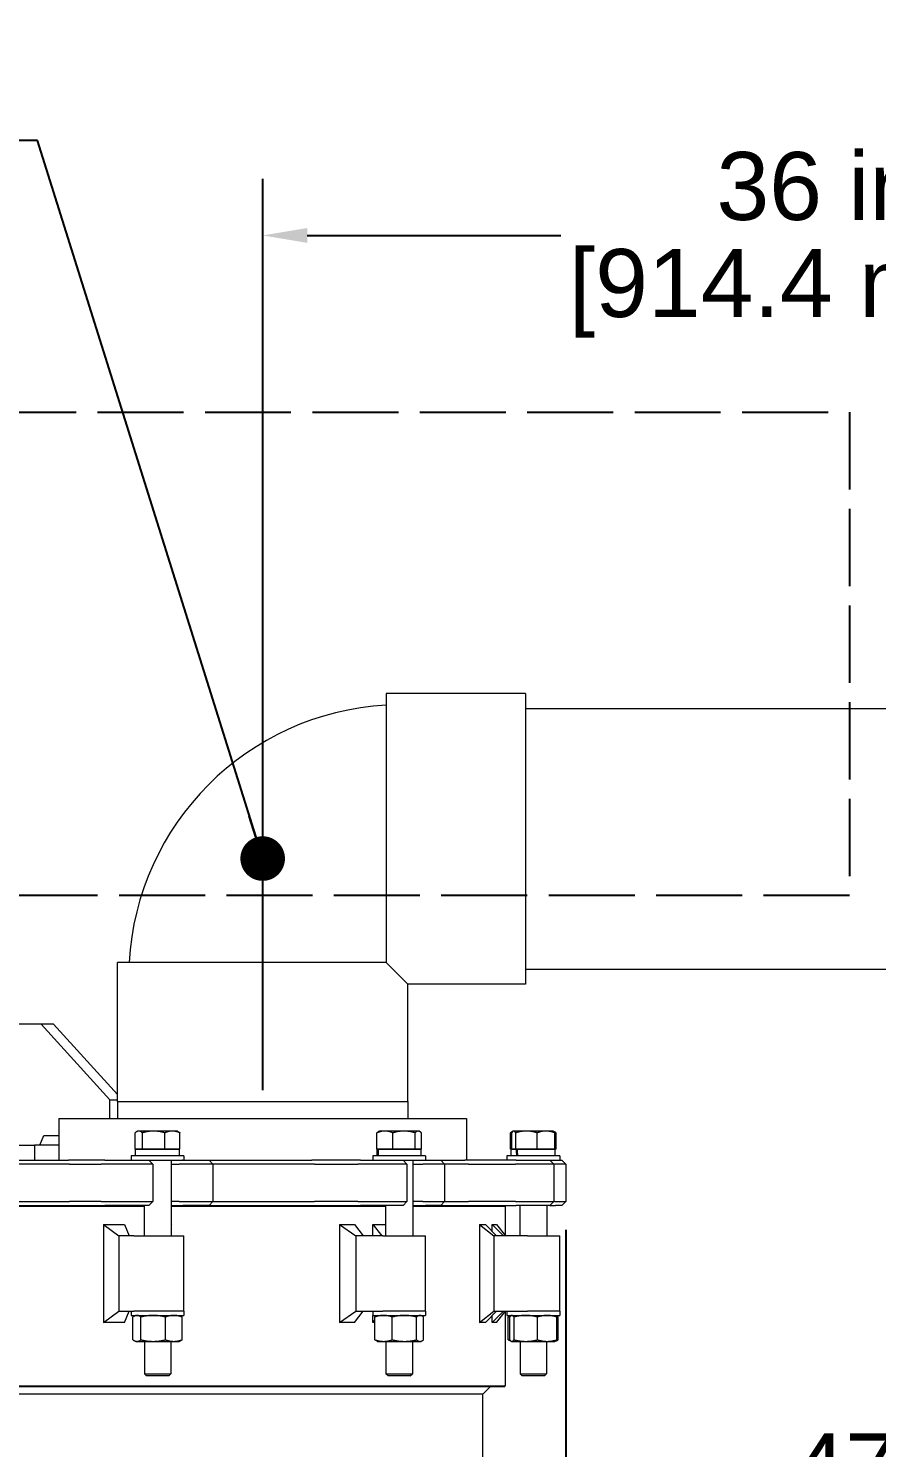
# Model space of a CAD drawing. Header units: inches. Extents: x 19 to 503, y 7 to 322.
# Drawn here: x 100.91 to 129, y 131.48 to 178.47 of the extents above; entities that cross this region are included whole.
import ezdxf

# ---------------------------------------------------------------- set-up
doc = ezdxf.new("R2010")
doc.units = ezdxf.units.IN
doc.header["$LTSCALE"] = 15
doc.header["$MEASUREMENT"] = 0
doc.linetypes.add('DASHED_SPACE', pattern=[0.2067, 0.1654, -0.0413])
for name, color, linetype, lineweight in [('Dimension (ANSI)', 7, 'Continuous', 25), ('Sketch Geometry (ANSI)', 7, 'Continuous', 25), ('Symbol (ANSI)', 7, 'Continuous', 25), ('Visible (ANSI)', 7, 'Continuous', 50)]:
    doc.layers.add(name, color=color, linetype=linetype, lineweight=lineweight)
doc.styles.add('MEMCOR Medium', font='arial.ttf')
doc.dimstyles.new('Default (ANSI)', dxfattribs={"dimscale": 15, "dimtxt": 0.15, "dimasz": 0.098425, "dimexe": 0.125, "dimexo": 0.0625, "dimgap": 0.031496, "dimtad": 0, "dimtih": 1, "dimtoh": 1, "dimdec": 4, "dimrnd": 1e-08, "dimzin": 3, "dimdsep": 46, "dimlunit": 5, "dimtxsty": 'MEMCOR Medium', "dimcen": 0.09, "dimdle": 0.393701, "dimclrd": 256, "dimclre": 256, "dimclrt": 256, "dimadec": 0, "dimazin": 1, "dimtfac": 0.8, "dimtofl": 0, "dimtmove": 0, "dimatfit": 3, "dimfxl": 1, "dimfrac": 1, "dimtolj": 1, "dimtzin": 4, "dimlwd": -1, "dimlwe": -1, "dimarcsym": 0})
doc.dimstyles.new('Default (ANSI)$7', dxfattribs={"dimscale": 15, "dimtxt": 0.15, "dimasz": 0.098425, "dimexe": 0.125, "dimexo": 0.0625, "dimgap": 0.031496, "dimtad": 0, "dimtih": 1, "dimtoh": 1, "dimdec": 4, "dimrnd": 1e-08, "dimzin": 3, "dimdsep": 46, "dimlunit": 5, "dimtxsty": 'MEMCOR Medium', "dimcen": 0.09, "dimdle": 0.393701, "dimclrd": 256, "dimclre": 256, "dimclrt": 256, "dimadec": 0, "dimazin": 1, "dimtfac": 0.8, "dimtofl": 0, "dimtmove": 0, "dimatfit": 3, "dimfxl": 1, "dimfrac": 1, "dimtolj": 1, "dimtzin": 4, "dimlwd": -1, "dimlwe": -1, "dimarcsym": 0})

# ---------------------------------------------------------------- blocks, each defined once
blk = doc.blocks.new('*D19')
at = {"layer": 'Defpoints', "color": 0, "transparency": 16777216}
for p in [(144.666, 171.61), (144.666, 158.382), (108.666, 142.369)]:
    blk.add_point(p, dxfattribs=at)
at = {"layer": 'Dimension (ANSI)', "transparency": 16777216}
for p, q in [((108.666, 143.307), (108.666, 173.485)), ((144.666, 159.319), (144.666, 173.485)), ((110.142, 171.61), (118.541, 171.61)), ((143.19, 171.61), (134.791, 171.61))]:
    blk.add_line(p, q, dxfattribs=at)
for points in [[(110.142, 171.856), (110.142, 171.364), (108.666, 171.61)], [(143.19, 171.856), (143.19, 171.364), (144.666, 171.61)]]:
    blk.add_solid(points, dxfattribs=at)
at = {"layer": 'Dimension (ANSI)', "transparency": 16777216, "char_height": 2.25, "attachment_point": 5, "style": 'MEMCOR Medium'}
for s, insert in [('\\A1; 36 in', (126.666, 173.232)), ('\\A1;[914.4 mm]', (126.666, 169.696))]:
    blk.add_mtext(s, dxfattribs=dict(at, insert=insert))
blk = doc.blocks.new('*D20')
at = {"layer": 'Defpoints', "color": 0, "transparency": 16777216}
for p in [(71.708, 139.624), (118.704, 139.624), (118.704, 129.231)]:
    blk.add_point(p, dxfattribs=at)
at = {"layer": 'Dimension (ANSI)', "transparency": 16777216}
for p, q in [((71.708, 138.687), (71.708, 127.356)), ((118.704, 138.687), (118.704, 127.356)), ((73.184, 129.231), (117.227, 129.231)), ((118.704, 129.231), (120.18, 129.231))]:
    blk.add_line(p, q, dxfattribs=at)
for points in [[(73.184, 129.477), (73.184, 128.985), (71.708, 129.231)], [(117.227, 129.477), (117.227, 128.985), (118.704, 129.231)]]:
    blk.add_solid(points, dxfattribs=at)
at = {"layer": 'Dimension (ANSI)', "transparency": 16777216, "char_height": 2.25, "attachment_point": 5, "style": 'MEMCOR Medium'}
for s, insert in [('\\A1; 47 in', (129.179, 130.829)), ('\\A1;[1193.7 mm]', (129.179, 127.316))]:
    blk.add_mtext(s, dxfattribs=dict(at, insert=insert))

msp = doc.modelspace()

# ---------------------------------------------------------------- linework, layer by layer
at = {"layer": 'Sketch Geometry (ANSI)', "linetype": 'DASHED_SPACE', "ltscale": 1.147418}
for p, q in [((32.047706, 165.75937), (128.102106, 165.75937)), ((128.102106, 149.75937), (32.047706, 149.75937))]:
    msp.add_line(p, q, dxfattribs=at)
at = {"layer": 'Sketch Geometry (ANSI)', "linetype": 'DASHED_SPACE', "ltscale": 1.032092}
msp.add_line((128.102106, 165.75937), (128.102106, 149.75937), dxfattribs=at)
at = {"layer": 'Visible (ANSI)', "linetype": 'Continuous', "lineweight": 18}
for p, q in [((112.755839, 156.44437), (112.755839, 147.54187)), ((117.365839, 156.44437), (112.755839, 156.44437)), ((117.365839, 156.44437), (117.365839, 146.81937)), ((117.365839, 155.94437), (140.291089, 155.94437)), ((112.755839, 147.54187), (103.853339, 147.54187)), ((103.853339, 142.93187), (103.853339, 147.54187)), ((112.755839, 147.54187), (113.478339, 146.81937)), ((117.365839, 147.31937), (140.291089, 147.31937)), ((117.365839, 146.81937), (113.478339, 146.81937)), ((113.478339, 142.93187), (113.478339, 146.81937)), ((101.325822, 145.49437), (100.100207, 145.49437)), ((101.739404, 145.49437), (101.325822, 145.49437)), ((101.325822, 145.49437), (103.601991, 142.99437)), ((103.853339, 143.172557), (101.739404, 145.49437)), ((103.601991, 142.36937), (103.601991, 142.99437)), ((103.601991, 142.99437), (103.853339, 142.99437)), ((103.853339, 142.93187), (113.478339, 142.93187)), ((103.853339, 142.93187), (103.853339, 142.36937)), ((103.853339, 142.93187), (113.478339, 142.93187)), ((113.478339, 142.93187), (113.478339, 142.36937)), ((101.915839, 142.36937), (115.415839, 142.36937)), ((101.915839, 142.36937), (101.915839, 140.99437)), ((104.528308, 141.957999), (104.492854, 141.93753)), ((104.561943, 141.957999), (104.528308, 141.957999)), ((105.052705, 141.957999), (104.561943, 141.957999)), ((105.675069, 141.957999), (105.052705, 141.957999)), ((105.840308, 141.957999), (105.675069, 141.957999)), ((105.840308, 141.957999), (105.875761, 141.93753)), ((112.530418, 141.957999), (112.504463, 141.943013)), ((112.715658, 141.957999), (112.530418, 141.957999)), ((113.34669, 141.957999), (112.715658, 141.957999)), ((113.817451, 141.957999), (113.34669, 141.957999)), ((113.842418, 141.957999), (113.817451, 141.957999)), ((113.842418, 141.957999), (113.868374, 141.943013)), ((115.415839, 142.36937), (115.415839, 140.99437)), ((116.961429, 141.952326), (116.906746, 141.920754)), ((116.971255, 141.957999), (116.961429, 141.952326)), ((116.980936, 141.957999), (116.971255, 141.957999)), ((117.401338, 141.957999), (116.980936, 141.957999)), ((118.047657, 141.957999), (117.401338, 141.957999)), ((118.283255, 141.957999), (118.047657, 141.957999)), ((118.283255, 141.957999), (118.293081, 141.952326)), ((118.293081, 141.952326), (118.347764, 141.920754)), ((100.469239, 141.49437), (101.106683, 141.49437)), ((101.915839, 141.49437), (101.106683, 141.49437)), ((101.106683, 141.49437), (101.106683, 140.99437)), ((101.287625, 141.49437), (101.416869, 141.80687)), ((101.416869, 141.80687), (101.915839, 141.80687)), ((104.442223, 141.353999), (104.442223, 141.899407)), ((104.681663, 141.353999), (104.681663, 141.899407)), ((105.423747, 141.353999), (105.423747, 141.899407)), ((105.926392, 141.353999), (105.926392, 141.899407)), ((112.45189, 141.353999), (112.45189, 141.899407)), ((112.979426, 141.353999), (112.979426, 141.899407)), ((113.713954, 141.353999), (113.713954, 141.899407)), ((113.920947, 141.353999), (113.920947, 141.899407)), ((116.873348, 141.353999), (116.873348, 141.899407)), ((116.916108, 141.353999), (116.916108, 141.899407)), ((117.045765, 141.353999), (117.045765, 141.899407)), ((117.756912, 141.353999), (117.756912, 141.899407)), ((118.338402, 141.353999), (118.338402, 141.899407)), ((118.381162, 141.353999), (118.381162, 141.899407)), ((97.634248, 140.99437), (102.229952, 140.99437)), ((103.004638, 140.99437), (102.229952, 140.99437)), ((103.434458, 140.99437), (103.004638, 140.99437)), ((103.434458, 140.99437), (104.561144, 140.99437)), ((106.059308, 141.134995), (104.309308, 141.134995)), ((104.309308, 141.134995), (104.309308, 140.99437)), ((104.561943, 141.353999), (104.442223, 141.353999)), ((104.454808, 141.353995), (105.913808, 141.353995)), ((104.454808, 141.134995), (104.454808, 141.353995)), ((104.528308, 141.353999), (104.528308, 141.353995)), ((104.561144, 140.99437), (104.821885, 140.99437)), ((104.681663, 141.353999), (104.561943, 141.353999)), ((105.052705, 141.353999), (104.681663, 141.353999)), ((104.821885, 140.99437), (104.893278, 140.99437)), ((104.893278, 140.99437), (105.023278, 140.86437)), ((104.893278, 140.99437), (106.015384, 140.99437)), ((105.423747, 141.353999), (105.052705, 141.353999)), ((105.675069, 141.353999), (105.423747, 141.353999)), ((105.631808, 140.99437), (105.631808, 138.49437)), ((105.926392, 141.353999), (105.675069, 141.353999)), ((105.840308, 141.353999), (105.840308, 141.353995)), ((105.913808, 141.134995), (105.913808, 141.353995)), ((106.016615, 140.99437), (106.015384, 140.99437)), ((106.016615, 140.99437), (106.180204, 140.99437)), ((106.059308, 141.134995), (106.059308, 140.99437)), ((106.180204, 140.99437), (106.43163, 140.99437)), ((106.43163, 140.99437), (106.890238, 140.99437)), ((106.890238, 140.99437), (110.291263, 140.99437)), ((106.890238, 140.99437), (107.020238, 140.86437)), ((111.128789, 140.99437), (110.291263, 140.99437)), ((111.903298, 140.99437), (111.128789, 140.99437)), ((111.903298, 140.99437), (113.101558, 140.99437)), ((114.061418, 141.134995), (112.311418, 141.134995)), ((112.311418, 141.134995), (112.311418, 140.99437)), ((112.715658, 141.353999), (112.45189, 141.353999)), ((112.456918, 141.353995), (112.472836, 141.353995)), ((112.456918, 141.134995), (112.456918, 141.353995)), ((112.472836, 141.353995), (112.486212, 141.353995)), ((112.486212, 141.353995), (113.915918, 141.353995)), ((112.530418, 141.353999), (112.530418, 141.353995)), ((112.979426, 141.353999), (112.715658, 141.353999)), ((113.34669, 141.353999), (112.979426, 141.353999)), ((113.101558, 140.99437), (113.287166, 140.99437)), ((113.287166, 140.99437), (113.315769, 140.99437)), ((113.315769, 140.99437), (113.445769, 140.86437)), ((113.315769, 140.99437), (114.061418, 140.99437)), ((113.713954, 141.353999), (113.34669, 141.353999)), ((113.633918, 140.99437), (113.633918, 138.49437)), ((113.817451, 141.353999), (113.713954, 141.353999)), ((113.920947, 141.353999), (113.817451, 141.353999)), ((113.842418, 141.353999), (113.842418, 141.353995)), ((113.915918, 141.134995), (113.915918, 141.353995)), ((114.061418, 141.134995), (114.061418, 140.99437)), ((114.061418, 140.99437), (114.227152, 140.99437)), ((114.227152, 140.99437), (114.395974, 140.99437)), ((114.395974, 140.99437), (114.562713, 140.99437)), ((114.562713, 140.99437), (115.364721, 140.99437)), ((114.562713, 140.99437), (114.692713, 140.86437)), ((116.099205, 140.99437), (115.364721, 140.99437)), ((117.065001, 140.99437), (116.099205, 140.99437)), ((118.502255, 141.134995), (116.752255, 141.134995)), ((116.752255, 141.134995), (116.752255, 140.99437)), ((116.916108, 141.353999), (116.873348, 141.353999)), ((116.897755, 141.353995), (117.050097, 141.353995)), ((116.897755, 141.134995), (116.897755, 141.353995)), ((116.980936, 141.353999), (116.916108, 141.353999)), ((116.971255, 141.353999), (116.971255, 141.353995)), ((117.045765, 141.353999), (116.980936, 141.353999)), ((117.401338, 141.353999), (117.045765, 141.353999)), ((117.050097, 141.353995), (117.085184, 141.353995)), ((117.065001, 140.99437), (118.097505, 140.99437)), ((117.085184, 141.353995), (118.356755, 141.353995)), ((117.756912, 141.353999), (117.401338, 141.353999)), ((118.047657, 141.353999), (117.756912, 141.353999)), ((118.338402, 141.353999), (118.047657, 141.353999)), ((118.097505, 140.99437), (118.171218, 140.99437)), ((118.171218, 140.99437), (118.175134, 140.99437)), ((118.175134, 140.99437), (118.305134, 140.86437)), ((118.175134, 140.99437), (118.502255, 140.99437)), ((118.283255, 141.353999), (118.283255, 141.353995)), ((118.381162, 141.353999), (118.338402, 141.353999)), ((118.356755, 141.134995), (118.356755, 141.353995)), ((118.502255, 141.134995), (118.502255, 140.99437)), ((118.502255, 140.99437), (118.506695, 140.99437)), ((118.506695, 140.99437), (118.559477, 140.99437)), ((118.559477, 140.99437), (118.573636, 140.99437)), ((118.573636, 140.99437), (118.703636, 140.86437)), ((102.272682, 140.86437), (97.64902, 140.86437)), ((102.272682, 140.86437), (102.887512, 140.86437)), ((102.887512, 140.86437), (103.317332, 140.86437)), ((104.612374, 140.86437), (103.317332, 140.86437)), ((104.874542, 140.86437), (104.612374, 140.86437)), ((105.023278, 140.86437), (104.874542, 140.86437)), ((105.023278, 140.86437), (105.023278, 139.62437)), ((105.631808, 140.86437), (105.899489, 140.86437)), ((106.2403, 140.86437), (105.899489, 140.86437)), ((106.493102, 140.86437), (106.2403, 140.86437)), ((107.020238, 140.86437), (106.493102, 140.86437)), ((110.383032, 140.86437), (107.020238, 140.86437)), ((107.020238, 140.86437), (107.020238, 139.62437)), ((110.383032, 140.86437), (111.047735, 140.86437)), ((111.047735, 140.86437), (111.822244, 140.86437)), ((113.199555, 140.86437), (111.822244, 140.86437)), ((113.386179, 140.86437), (113.199555, 140.86437)), ((113.445769, 140.86437), (113.386179, 140.86437)), ((113.445769, 140.86437), (113.445769, 139.62437)), ((113.633918, 140.86437), (113.975131, 140.86437)), ((114.331312, 140.86437), (113.975131, 140.86437)), ((114.501059, 140.86437), (114.331312, 140.86437)), ((114.692713, 140.86437), (114.501059, 140.86437)), ((115.487353, 140.86437), (114.692713, 140.86437)), ((114.692713, 140.86437), (114.692713, 139.62437)), ((115.487353, 140.86437), (116.070277, 140.86437)), ((116.070277, 140.86437), (117.036073, 140.86437)), ((118.22286, 140.86437), (117.036073, 140.86437)), ((118.296976, 140.86437), (118.22286, 140.86437)), ((118.305134, 140.86437), (118.296976, 140.86437)), ((118.305134, 140.86437), (118.333285, 140.86437)), ((118.305134, 140.86437), (118.305134, 139.62437)), ((118.63429, 140.86437), (118.333285, 140.86437)), ((118.687361, 140.86437), (118.63429, 140.86437)), ((118.703636, 140.86437), (118.687361, 140.86437)), ((118.703636, 140.86437), (118.703636, 139.62437)), ((97.64902, 139.62437), (102.272682, 139.62437)), ((102.887512, 139.62437), (102.272682, 139.62437)), ((103.317332, 139.62437), (102.887512, 139.62437)), ((103.317332, 139.62437), (104.612374, 139.62437)), ((104.612374, 139.62437), (104.874542, 139.62437)), ((104.874542, 139.62437), (105.023278, 139.62437)), ((104.893278, 139.49437), (105.023278, 139.62437)), ((105.899489, 139.62437), (105.631808, 139.62437)), ((105.899489, 139.62437), (106.2403, 139.62437)), ((106.2403, 139.62437), (106.493102, 139.62437)), ((106.493102, 139.62437), (107.020238, 139.62437)), ((106.890238, 139.49437), (107.020238, 139.62437)), ((107.020238, 139.62437), (110.383032, 139.62437)), ((111.047735, 139.62437), (110.383032, 139.62437)), ((111.822244, 139.62437), (111.047735, 139.62437)), ((111.822244, 139.62437), (113.199555, 139.62437)), ((113.199555, 139.62437), (113.386179, 139.62437)), ((113.315769, 139.49437), (113.445769, 139.62437)), ((113.386179, 139.62437), (113.445769, 139.62437)), ((113.975131, 139.62437), (113.633918, 139.62437)), ((113.975131, 139.62437), (114.331312, 139.62437)), ((114.331312, 139.62437), (114.501059, 139.62437)), ((114.501059, 139.62437), (114.692713, 139.62437)), ((114.562713, 139.49437), (114.692713, 139.62437)), ((114.692713, 139.62437), (115.487353, 139.62437)), ((116.070277, 139.62437), (115.487353, 139.62437)), ((117.036073, 139.62437), (116.070277, 139.62437)), ((117.036073, 139.62437), (118.22286, 139.62437)), ((118.175134, 139.49437), (118.305134, 139.62437)), ((118.22286, 139.62437), (118.296976, 139.62437)), ((118.296976, 139.62437), (118.305134, 139.62437)), ((118.333285, 139.62437), (118.305134, 139.62437)), ((118.333285, 139.62437), (118.63429, 139.62437)), ((118.573636, 139.49437), (118.703636, 139.62437)), ((118.63429, 139.62437), (118.687361, 139.62437)), ((118.687361, 139.62437), (118.703636, 139.62437)), ((104.736808, 139.46312), (95.653339, 139.46312)), ((97.314502, 139.49437), (102.575394, 139.49437)), ((102.575394, 139.49437), (103.004638, 139.49437)), ((103.004638, 139.49437), (103.434458, 139.49437)), ((104.561144, 139.49437), (103.434458, 139.49437)), ((104.821885, 139.49437), (104.561144, 139.49437)), ((104.736808, 139.49437), (104.736808, 138.49437)), ((104.893278, 139.49437), (104.821885, 139.49437)), ((105.631808, 139.49437), (106.016615, 139.49437)), ((112.738918, 139.46312), (105.631808, 139.46312)), ((106.180204, 139.49437), (106.016615, 139.49437)), ((106.43163, 139.49437), (106.180204, 139.49437)), ((106.890238, 139.49437), (106.43163, 139.49437)), ((106.890238, 139.49437), (110.593982, 139.49437)), ((110.593982, 139.49437), (111.128789, 139.49437)), ((111.128789, 139.49437), (111.903298, 139.49437)), ((113.101558, 139.49437), (111.903298, 139.49437)), ((112.738918, 139.49437), (112.738918, 138.49437)), ((113.287166, 139.49437), (113.101558, 139.49437)), ((113.315769, 139.49437), (113.287166, 139.49437)), ((113.633918, 139.49437), (114.056185, 139.49437)), ((116.70467, 139.46312), (113.633918, 139.46312)), ((114.227152, 139.49437), (114.056185, 139.49437)), ((114.395974, 139.49437), (114.227152, 139.49437)), ((114.562713, 139.49437), (114.395974, 139.49437)), ((114.562713, 139.49437), (115.564759, 139.49437)), ((115.564759, 139.49437), (116.099205, 139.49437)), ((116.099205, 139.49437), (117.065001, 139.49437)), ((116.70467, 138.499431), (116.70467, 139.46312)), ((118.097505, 139.49437), (117.065001, 139.49437)), ((117.179755, 139.49437), (117.179755, 138.49437)), ((118.074755, 139.49437), (118.074755, 138.49437)), ((118.171218, 139.49437), (118.097505, 139.49437)), ((118.175134, 139.49437), (118.171218, 139.49437)), ((118.175134, 139.49437), (118.362212, 139.49437)), ((118.506695, 139.49437), (118.362212, 139.49437)), ((118.559477, 139.49437), (118.506695, 139.49437)), ((118.573636, 139.49437), (118.559477, 139.49437)), ((103.392037, 138.869162), (103.392037, 135.619578)), ((103.392037, 138.869162), (104.088633, 138.869162)), ((103.392037, 138.869162), (103.900524, 138.49437)), ((104.088633, 138.869162), (104.243504, 138.49437)), ((105.631808, 138.869162), (105.644084, 138.869162)), ((105.644084, 138.869162), (105.631808, 138.841588)), ((105.644084, 138.49437), (105.644084, 138.869162)), ((111.20665, 138.869162), (111.20665, 135.619578)), ((111.20665, 138.869162), (111.703514, 138.869162)), ((111.20665, 138.869162), (111.748121, 138.49437)), ((111.703514, 138.869162), (111.991149, 138.49437)), ((112.316319, 138.869162), (112.614639, 138.49437)), ((112.316319, 138.49437), (112.316319, 138.869162)), ((112.316319, 138.869162), (112.738918, 138.869162)), ((115.852107, 138.869162), (115.852107, 135.619578)), ((115.852107, 138.869162), (116.050827, 138.869162)), ((115.852107, 138.869162), (116.319315, 138.49437)), ((116.050827, 138.869162), (116.414258, 138.49437)), ((116.269535, 138.869162), (116.636779, 138.49437)), ((116.269535, 138.643617), (116.269535, 138.869162)), ((116.269535, 138.869162), (116.408316, 138.869162)), ((116.408316, 138.869162), (116.708727, 138.49437)), ((104.39596, 138.49437), (103.900524, 138.49437)), ((103.900524, 138.49437), (103.900524, 135.99437)), ((104.39596, 138.49437), (106.059308, 138.49437)), ((106.059308, 135.99437), (106.059308, 138.49437)), ((112.640865, 138.49437), (111.748121, 138.49437)), ((111.748121, 138.49437), (111.748121, 135.99437)), ((112.640865, 138.49437), (114.061418, 138.49437)), ((114.061418, 135.99437), (114.061418, 138.49437)), ((117.432549, 138.49437), (116.319315, 138.49437)), ((116.319315, 138.49437), (116.319315, 135.99437)), ((117.432549, 138.49437), (118.502255, 138.49437)), ((118.502255, 135.99437), (118.502255, 138.49437)), ((103.392037, 135.619578), (103.900524, 135.99437)), ((103.900524, 135.99437), (104.39596, 135.99437)), ((104.088633, 135.619578), (104.243504, 135.99437)), ((104.309308, 135.99437), (104.309308, 135.853745)), ((104.309308, 135.853745), (106.059308, 135.853745)), ((104.370956, 135.046612), (104.370956, 135.801878)), ((106.059308, 135.99437), (104.39596, 135.99437)), ((106.059308, 135.99437), (104.39596, 135.99437)), ((104.465308, 135.853745), (104.42645, 135.835625)), ((104.633391, 135.046612), (104.633391, 135.801878)), ((105.446742, 135.046612), (105.446742, 135.801878)), ((105.903308, 135.853745), (105.942166, 135.835625)), ((105.997659, 135.046612), (105.997659, 135.801878)), ((106.059308, 135.99437), (106.059308, 135.853745)), ((111.20665, 135.619578), (111.748121, 135.99437)), ((111.703514, 135.619578), (111.991149, 135.99437)), ((111.748121, 135.99437), (112.640865, 135.99437)), ((112.311418, 135.99437), (112.311418, 135.853745)), ((112.311418, 135.853745), (114.061418, 135.853745)), ((112.316319, 135.619578), (112.316319, 135.853745)), ((112.381348, 135.046612), (112.381348, 135.801878)), ((112.467418, 135.853745), (112.43897, 135.840479)), ((114.061418, 135.99437), (112.640865, 135.99437)), ((114.061418, 135.99437), (112.640865, 135.99437)), ((112.959547, 135.046612), (112.959547, 135.801878)), ((113.764617, 135.046612), (113.764617, 135.801878)), ((113.905418, 135.853745), (113.933867, 135.840479)), ((113.991489, 135.046612), (113.991489, 135.801878)), ((114.061418, 135.99437), (114.061418, 135.853745)), ((115.852107, 135.619578), (116.319315, 135.99437)), ((116.050827, 135.619578), (116.414258, 135.99437)), ((116.269535, 135.619578), (116.636779, 135.99437)), ((116.269535, 135.619578), (116.269535, 135.845123)), ((116.319315, 135.99437), (117.432549, 135.99437)), ((116.408316, 135.619578), (116.708727, 135.99437)), ((116.70467, 133.52562), (116.70467, 135.989309)), ((116.752255, 135.99437), (116.752255, 135.853745)), ((116.752255, 135.853745), (118.502255, 135.853745)), ((116.800945, 135.046612), (116.800945, 135.801878)), ((116.897485, 135.848723), (116.837551, 135.820775)), ((116.847812, 135.046612), (116.847812, 135.801878)), ((116.908255, 135.853745), (116.897485, 135.848723)), ((116.98992, 135.046612), (116.98992, 135.801878)), ((118.502255, 135.99437), (117.432549, 135.99437)), ((118.502255, 135.99437), (117.432549, 135.99437)), ((117.769363, 135.046612), (117.769363, 135.801878)), ((118.346255, 135.853745), (118.357025, 135.848723)), ((118.357025, 135.848723), (118.416959, 135.820775)), ((118.406698, 135.046612), (118.406698, 135.801878)), ((118.453565, 135.046612), (118.453565, 135.801878)), ((118.502255, 135.99437), (118.502255, 135.853745)), ((104.088633, 135.619578), (103.392037, 135.619578)), ((111.703514, 135.619578), (111.20665, 135.619578)), ((112.316319, 135.619578), (112.381348, 135.701277)), ((112.381348, 135.619578), (112.316319, 135.619578)), ((116.050827, 135.619578), (115.852107, 135.619578)), ((116.408316, 135.619578), (116.269535, 135.619578)), ((104.465308, 134.994745), (104.42645, 135.012865)), ((104.465308, 134.994745), (104.502173, 134.994745)), ((104.502173, 134.994745), (105.040066, 134.994745)), ((104.746808, 134.994745), (104.746808, 133.92011)), ((105.040066, 134.994745), (105.722201, 134.994745)), ((105.621808, 134.994745), (105.621808, 133.92011)), ((105.722201, 134.994745), (105.903308, 134.994745)), ((105.903308, 134.994745), (105.942166, 135.012865)), ((112.467418, 134.994745), (112.43897, 135.008011)), ((112.467418, 134.994745), (112.670448, 134.994745)), ((112.670448, 134.994745), (113.362082, 134.994745)), ((112.748918, 134.994745), (112.748918, 133.92011)), ((113.362082, 134.994745), (113.878053, 134.994745)), ((113.623918, 134.994745), (113.623918, 133.92011)), ((113.878053, 134.994745), (113.905418, 134.994745)), ((113.905418, 134.994745), (113.933867, 135.008011)), ((116.897485, 134.999767), (116.837551, 135.027715)), ((116.908255, 134.994745), (116.897485, 134.999767)), ((116.908255, 134.994745), (116.918866, 134.994745)), ((116.918866, 134.994745), (117.379642, 134.994745)), ((117.189755, 134.994745), (117.189755, 133.92011)), ((117.379642, 134.994745), (118.088031, 134.994745)), ((118.064755, 134.994745), (118.064755, 133.92011)), ((118.088031, 134.994745), (118.346255, 134.994745)), ((118.346255, 134.994745), (118.357025, 134.999767)), ((118.357025, 134.999767), (118.416959, 135.027715)), ((104.746808, 133.92011), (105.621808, 133.92011)), ((104.814969, 133.853995), (104.746808, 133.92011)), ((105.553647, 133.853995), (105.621808, 133.92011)), ((112.748918, 133.92011), (113.623918, 133.92011)), ((112.81708, 133.853995), (112.748918, 133.92011)), ((113.555757, 133.853995), (113.623918, 133.92011)), ((117.189755, 133.92011), (118.064755, 133.92011)), ((117.257916, 133.853995), (117.189755, 133.92011)), ((117.996594, 133.853995), (118.064755, 133.92011)), ((73.706999, 133.52562), (116.70467, 133.52562)), ((116.673385, 133.49437), (73.738249, 133.49437)), ((105.553647, 133.853995), (104.814969, 133.853995)), ((113.555757, 133.853995), (112.81708, 133.853995)), ((115.952524, 133.24437), (116.202478, 133.49437)), ((117.996594, 133.853995), (117.257916, 133.853995)), ((115.952524, 133.24437), (74.455377, 133.24437)), ((115.956301, 116.308529), (115.956301, 133.248147))]:
    msp.add_line(p, q, dxfattribs=at)
msp.add_arc((113.255839, 147.04187), 9.0275, 93.1750271, 176.8249729, dxfattribs=at)
for centre, major_axis, ratio, start_param, end_param in [((113.186418, 141.198744), (-0.18358, 4.137081), 0.170657266, 1.525689148, 1.578632921), ((113.186418, 141.509246), (-0.18358, 4.137081), 0.170657266, 1.600758178, 1.653807546), ((117.627255, 141.198744), (-0.47606, 4.136711), 0.133621645, 1.517885609, 1.570829382), ((117.627255, 141.509246), (-0.47606, 4.136711), 0.133621645, 1.59295464, 1.646004007)]:
    msp.add_ellipse(centre, major_axis=major_axis, ratio=ratio, start_param=start_param, end_param=end_param, dxfattribs=at)
for points, weights in [([(104.561943, 141.957999), (104.506381, 141.957999), (104.442223, 141.899407)], [1, 1.0379548493, 1]), ([(104.681663, 141.899407), (104.617505, 141.957999), (104.561943, 141.957999)], [1, 1.0379548493, 1]), ([(105.052705, 141.957999), (104.880504, 141.957999), (104.681663, 141.899407)], [1, 1.0379548493, 1]), ([(105.423747, 141.899407), (105.224906, 141.957999), (105.052705, 141.957999)], [1, 1.0379548493, 1]), ([(105.675069, 141.957999), (105.55843, 141.957999), (105.423747, 141.899407)], [1, 1.0379548493, 1]), ([(105.926392, 141.899407), (105.791709, 141.957999), (105.675069, 141.957999)], [1, 1.0379548493, 1]), ([(105.875761, 141.93753), (105.899923, 141.92358), (105.926392, 141.899407)], [1.01827150063, 1.01531728533, 1]), ([(112.715658, 141.957999), (112.593243, 141.957999), (112.45189, 141.899407)], [1, 1.0379548493, 1]), ([(112.45189, 141.899407), (112.479556, 141.928633), (112.504463, 141.943013)], [1, 1.01857870744, 1.01896904757]), ([(112.979426, 141.899407), (112.838073, 141.957999), (112.715658, 141.957999)], [1, 1.0379548493, 1]), ([(113.34669, 141.957999), (113.176242, 141.957999), (112.979426, 141.899407)], [1, 1.0379548493, 1]), ([(113.713954, 141.899407), (113.517138, 141.957999), (113.34669, 141.957999)], [1, 1.0379548493, 1]), ([(113.817451, 141.957999), (113.769418, 141.957999), (113.713954, 141.899407)], [1, 1.0379548493, 1]), ([(113.920947, 141.899407), (113.865483, 141.957999), (113.817451, 141.957999)], [1, 1.0379548493, 1]), ([(116.933936, 141.926159), (116.904598, 141.914916), (116.873348, 141.899407)], [1.01451336305, 1.00977327381, 1]), ([(116.873348, 141.899407), (116.890465, 141.911355), (116.906746, 141.920754)], [1, 1.00751227663, 1.01205079359]), ([(116.980936, 141.957999), (116.950849, 141.957999), (116.916108, 141.899407)], [1, 1.0379548493, 1]), ([(117.045765, 141.899407), (117.011023, 141.957999), (116.980936, 141.957999)], [1, 1.0379548493, 1]), ([(117.401338, 141.957999), (117.236316, 141.957999), (117.045765, 141.899407)], [1, 1.0379548493, 1]), ([(117.756912, 141.899407), (117.56636, 141.957999), (117.401338, 141.957999)], [1, 1.0379548493, 1]), ([(118.047657, 141.957999), (117.912721, 141.957999), (117.756912, 141.899407)], [1, 1.0379548493, 1]), ([(118.338402, 141.899407), (118.182592, 141.957999), (118.047657, 141.957999)], [1, 1.0379548493, 1]), ([(118.293081, 141.952326), (118.314282, 141.940085), (118.338402, 141.899407)], [1.0163428388, 1.0260483266, 1]), ([(118.381162, 141.899407), (118.342892, 141.926119), (118.308209, 141.94039)], [1, 1.01695335569, 1.01876154419]), ([(104.502173, 135.853745), (104.441275, 135.853745), (104.370956, 135.801878)], [1, 1.0379548493, 1]), ([(104.633391, 135.801878), (104.563071, 135.853745), (104.502173, 135.853745)], [1, 1.0379548493, 1]), ([(105.040066, 135.853745), (104.851327, 135.853745), (104.633391, 135.801878)], [1, 1.0379548493, 1]), ([(105.446742, 135.801878), (105.228805, 135.853745), (105.040066, 135.853745)], [1, 1.0379548493, 1]), ([(105.722201, 135.853745), (105.59436, 135.853745), (105.446742, 135.801878)], [1, 1.0379548493, 1]), ([(105.997659, 135.801878), (105.850041, 135.853745), (105.722201, 135.853745)], [1, 1.0379548493, 1]), ([(105.942166, 135.835625), (105.968648, 135.823276), (105.997659, 135.801878)], [1.01827150063, 1.01531728533, 1]), ([(112.670448, 135.853745), (112.536276, 135.853745), (112.381348, 135.801878)], [1, 1.0379548493, 1]), ([(112.381348, 135.801878), (112.411671, 135.827749), (112.43897, 135.840479)], [1, 1.01857870744, 1.01896904757]), ([(112.959547, 135.801878), (112.804619, 135.853745), (112.670448, 135.853745)], [1, 1.0379548493, 1]), ([(113.362082, 135.853745), (113.175265, 135.853745), (112.959547, 135.801878)], [1, 1.0379548493, 1]), ([(113.764617, 135.801878), (113.548899, 135.853745), (113.362082, 135.853745)], [1, 1.0379548493, 1]), ([(113.878053, 135.853745), (113.825407, 135.853745), (113.764617, 135.801878)], [1, 1.0379548493, 1]), ([(113.991489, 135.801878), (113.930698, 135.853745), (113.878053, 135.853745)], [1, 1.0379548493, 1]), ([(116.867352, 135.825559), (116.835196, 135.815606), (116.800945, 135.801878)], [1.01451336305, 1.00977327381, 1]), ([(116.800945, 135.801878), (116.819706, 135.812454), (116.837551, 135.820775)], [1, 1.00751227663, 1.01205079359]), ([(116.918866, 135.853745), (116.88589, 135.853745), (116.847812, 135.801878)], [1, 1.0379548493, 1]), ([(116.98992, 135.801878), (116.951842, 135.853745), (116.918866, 135.853745)], [1, 1.0379548493, 1]), ([(117.379642, 135.853745), (117.198771, 135.853745), (116.98992, 135.801878)], [1, 1.0379548493, 1]), ([(117.769363, 135.801878), (117.560512, 135.853745), (117.379642, 135.853745)], [1, 1.0379548493, 1]), ([(118.088031, 135.853745), (117.940137, 135.853745), (117.769363, 135.801878)], [1, 1.0379548493, 1]), ([(118.406698, 135.801878), (118.235925, 135.853745), (118.088031, 135.853745)], [1, 1.0379548493, 1]), ([(118.357025, 135.848723), (118.380262, 135.837887), (118.406698, 135.801878)], [1.0163428388, 1.0260483266, 1]), ([(118.453565, 135.801878), (118.41162, 135.825524), (118.373606, 135.838157)], [1, 1.01695335569, 1.01876154419]), ([(104.370956, 135.046612), (104.441275, 134.994745), (104.502173, 134.994745)], [1, 1.0379548493, 1]), ([(104.502173, 134.994745), (104.563071, 134.994745), (104.633391, 135.046612)], [1, 1.0379548493, 1]), ([(104.633391, 135.046612), (104.851327, 134.994745), (105.040066, 134.994745)], [1, 1.0379548493, 1]), ([(105.040066, 134.994745), (105.228805, 134.994745), (105.446742, 135.046612)], [1, 1.0379548493, 1]), ([(105.446742, 135.046612), (105.59436, 134.994745), (105.722201, 134.994745)], [1, 1.0379548493, 1]), ([(105.722201, 134.994745), (105.850041, 134.994745), (105.997659, 135.046612)], [1, 1.0379548493, 1]), ([(105.997659, 135.046612), (105.968648, 135.025214), (105.942166, 135.012865)], [1, 1.01531728533, 1.01827150063]), ([(112.43897, 135.008011), (112.411671, 135.02074), (112.381348, 135.046612)], [1.01896904757, 1.01857870744, 1]), ([(112.381348, 135.046612), (112.536276, 134.994745), (112.670448, 134.994745)], [1, 1.0379548493, 1]), ([(112.670448, 134.994745), (112.804619, 134.994745), (112.959547, 135.046612)], [1, 1.0379548493, 1]), ([(112.959547, 135.046612), (113.175265, 134.994745), (113.362082, 134.994745)], [1, 1.0379548493, 1]), ([(113.362082, 134.994745), (113.548899, 134.994745), (113.764617, 135.046612)], [1, 1.0379548493, 1]), ([(113.764617, 135.046612), (113.825407, 134.994745), (113.878053, 134.994745)], [1, 1.0379548493, 1]), ([(113.878053, 134.994745), (113.930698, 134.994745), (113.991489, 135.046612)], [1, 1.0379548493, 1]), ([(116.800945, 135.046612), (116.835196, 135.032884), (116.867352, 135.022931)], [1, 1.00977327381, 1.01451336305]), ([(116.837551, 135.027715), (116.819706, 135.036036), (116.800945, 135.046612)], [1.01205079359, 1.00751227663, 1]), ([(116.847812, 135.046612), (116.88589, 134.994745), (116.918866, 134.994745)], [1, 1.0379548493, 1]), ([(116.918866, 134.994745), (116.951842, 134.994745), (116.98992, 135.046612)], [1, 1.0379548493, 1]), ([(116.98992, 135.046612), (117.198771, 134.994745), (117.379642, 134.994745)], [1, 1.0379548493, 1]), ([(117.379642, 134.994745), (117.560512, 134.994745), (117.769363, 135.046612)], [1, 1.0379548493, 1]), ([(117.769363, 135.046612), (117.940137, 134.994745), (118.088031, 134.994745)], [1, 1.0379548493, 1]), ([(118.088031, 134.994745), (118.235925, 134.994745), (118.406698, 135.046612)], [1, 1.0379548493, 1]), ([(118.406698, 135.046612), (118.380262, 135.010603), (118.357025, 134.999767)], [1, 1.0260483266, 1.0163428388]), ([(118.373606, 135.010333), (118.41162, 135.022966), (118.453565, 135.046612)], [1.01876154419, 1.01695335569, 1])]:
    msp.add_rational_spline(points, weights, degree=2, dxfattribs=at)
for points in [[(116.70467, 139.46312), (116.694248, 139.473535), (116.68382, 139.483951), (116.673385, 139.49437)], [(116.673385, 133.49437), (116.68382, 133.504788), (116.694248, 133.515205), (116.70467, 133.52562)]]:
    msp.add_open_spline(points, degree=3, dxfattribs=at)

# ---------------------------------------------------------------- dimensions: what is measured, and where the dimension line sits
at = {"layer": 'Dimension (ANSI)'}
dim = msp.add_linear_dim(base=(144.6660886491, 171.6102163687), p1=(108.6658386491, 142.369369912), p2=(144.6660886491, 158.381869912), text=' <> in\\X[914.4 mm]', dimstyle='Default (ANSI)', override={"dimgap": 0.031496, "dimtih": 0, "dimtoh": 0, "dimdec": 4, "dimpost": '', "dimtol": 0, "dimlim": 0, "dimtp": 0, "dimtm": 0, "dimtdec": 2, "dimatfit": 1}, dxfattribs=at)
dim.commit()
dim.dimension.update_dxf_attribs({"geometry": '*D19', "text_midpoint": (126.6659636491, 171.6102163687), "dimtype": 160})
dim = msp.add_linear_dim(base=(118.703636, 129.230669), p1=(71.708041, 139.62437), p2=(118.703636, 139.62437), angle=180, text=' <> in\\X[1193.7 mm]', dimstyle='Default (ANSI)', override={"dimgap": 0.031496, "dimtih": 0, "dimtoh": 0, "dimdec": 4, "dimpost": '', "dimtol": 0, "dimlim": 0, "dimtp": 0, "dimtm": 0, "dimtdec": 2, "dimatfit": 2}, dxfattribs=at)
dim.commit()
dim.dimension.update_dxf_attribs({"geometry": '*D20', "text_midpoint": (129.178973, 129.230669), "dimtype": 160})

# ---------------------------------------------------------------- leaders
at = {"layer": 'Symbol (ANSI)', "annotation_type": 0, "has_hookline": 1, "hookline_direction": 1, "text_width": 70.153652}
msp.add_leader([(108.665839, 150.979706), (101.20428, 174.752589), (99.727902, 174.752589)], dimstyle='Default (ANSI)$7', override={"dimasz": 0.098425, "dimtad": 0, "dimldrblk": 'Dot'}, dxfattribs=at)

doc.saveas('drawing.dxf')
